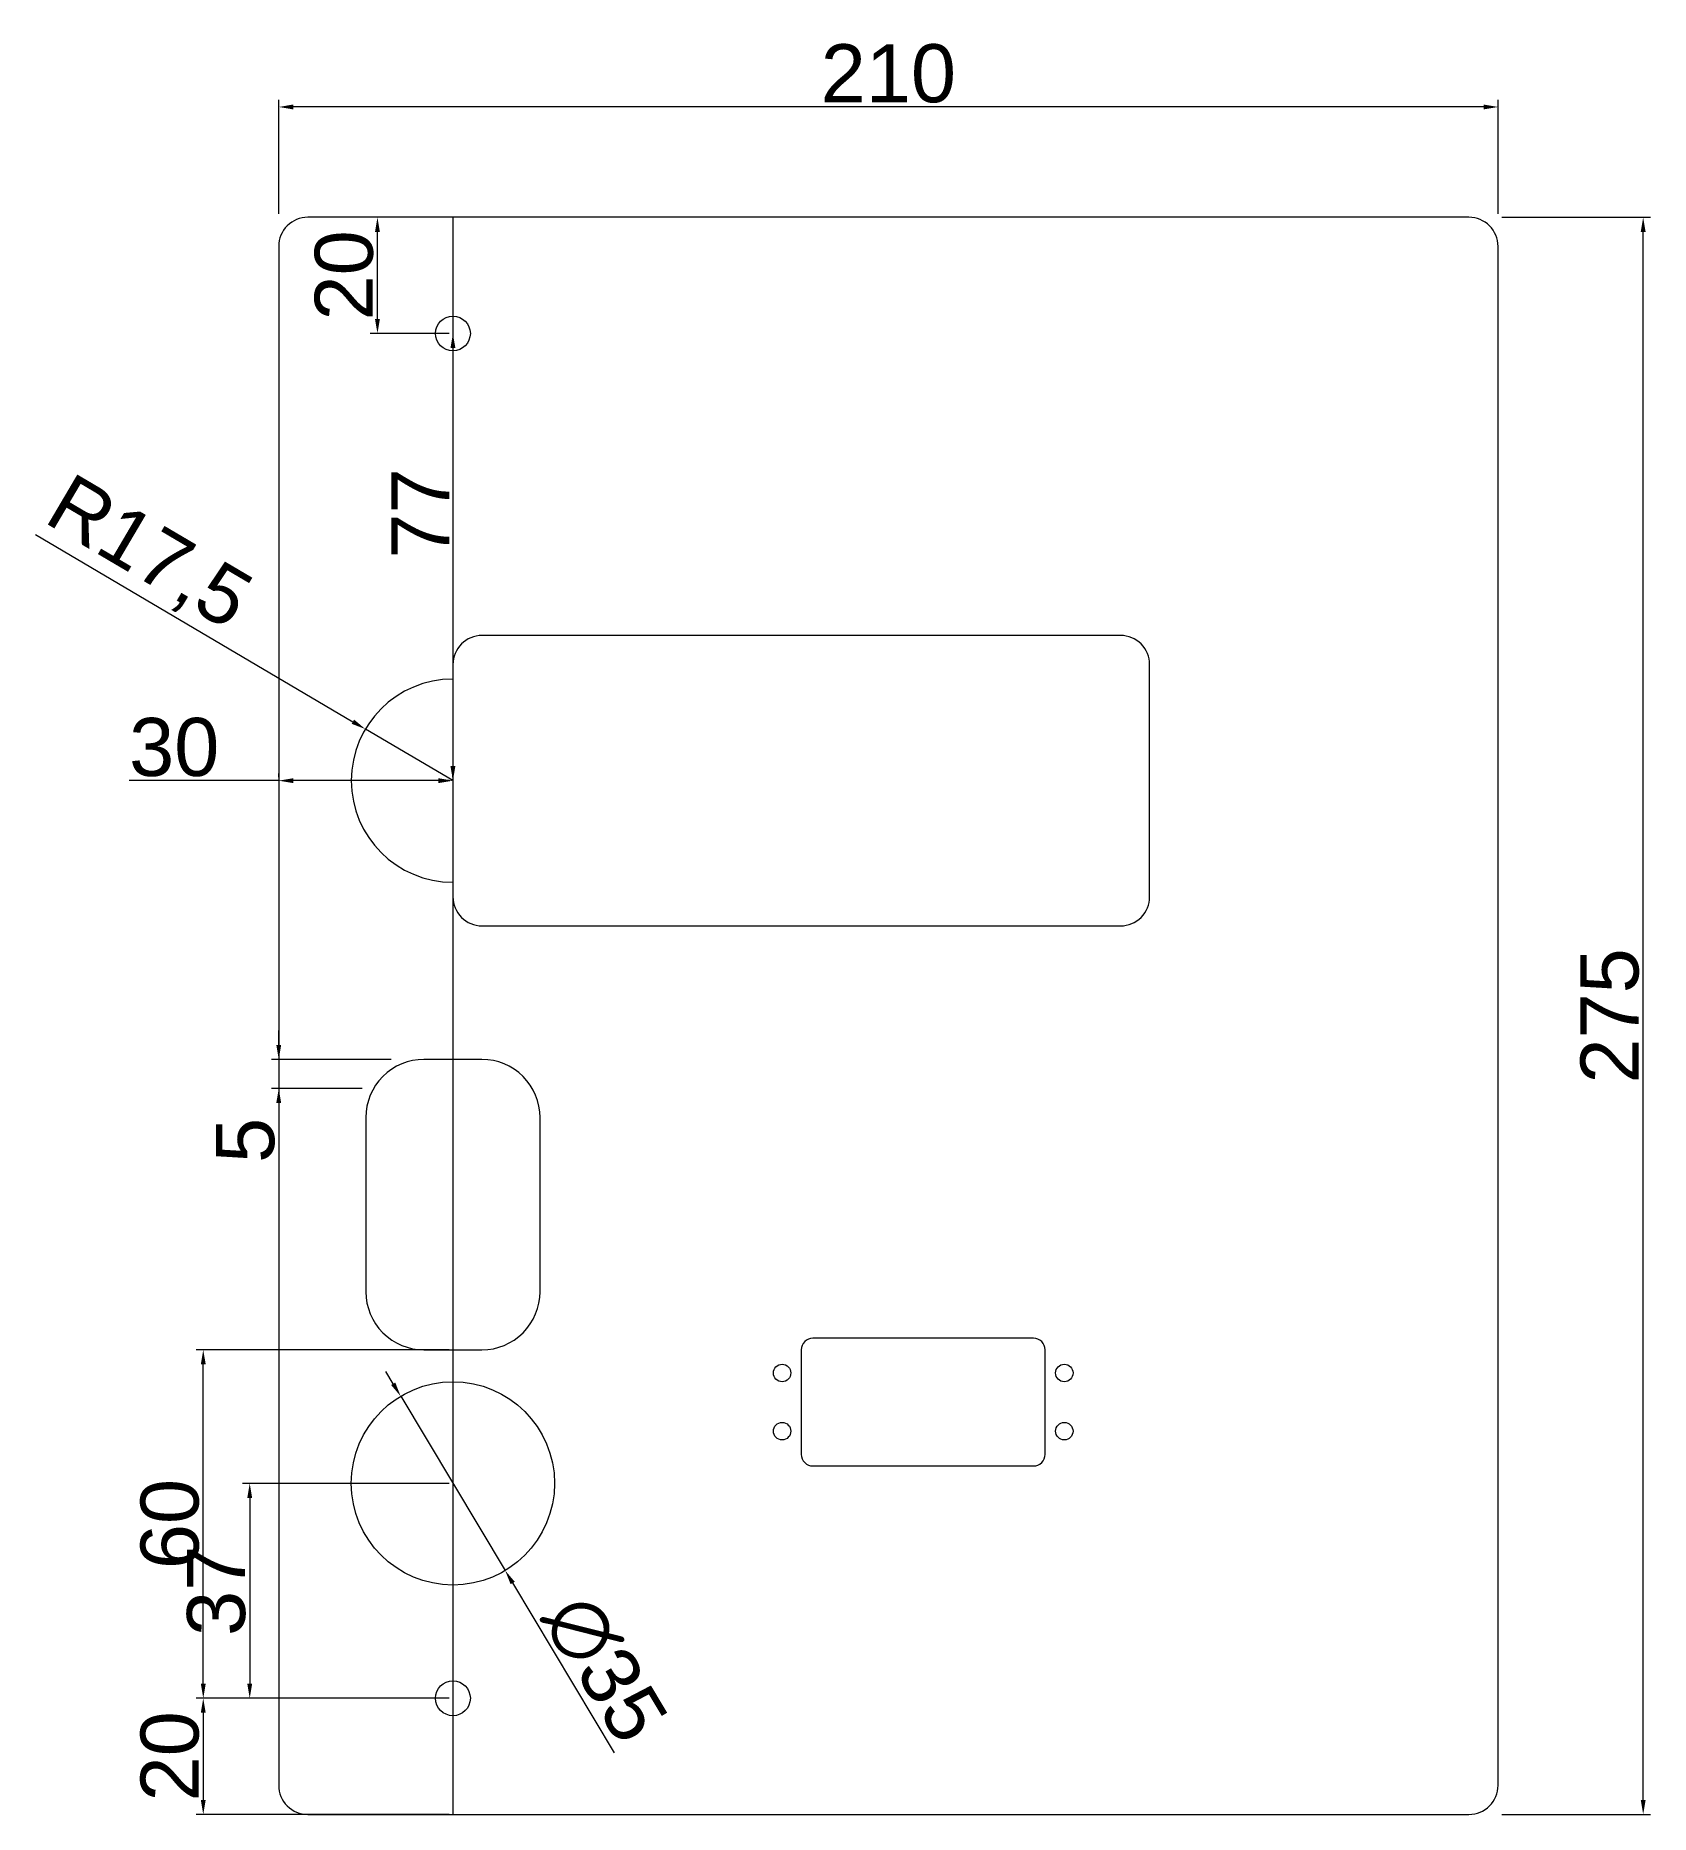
# Model space of a CAD drawing. Header units: millimetres. Extents: x -42 to 236, y 0 to 306.
import ezdxf

# ---------------------------------------------------------------- set-up
doc = ezdxf.new("R2010")
doc.units = ezdxf.units.MM
doc.styles.get("Standard").update_dxf_attribs({"font": 'arial.ttf', "height": 10})
doc.dimstyles.new('ISO-25', dxfattribs={"dimtxt": 2.5, "dimasz": 2.5, "dimexe": 1.25, "dimexo": 0.625, "dimtad": 1, "dimtxsty": 'Standard', "dimcen": 2.5, "dimadec": 0, "dimazin": 0, "dimtfac": 1, "dimtmove": 0, "dimatfit": 3, "dimfxl": 1, "dimarcsym": 0})

# ---------------------------------------------------------------- blocks, each defined once
blk = doc.blocks.new('*D5')
at = {"color": 0, "lineweight": -2, "transparency": 16777216}
for p, q in [((0, 275.62), (0, 295.25)), ((210, 275.62), (210, 295.25)), ((207.5, 294), (2.5, 294))]:
    blk.add_line(p, q, dxfattribs=at)
at = {"color": 0, "transparency": 16777216}
for points in [[(2.5, 294.42), (2.5, 293.58), (0, 294)], [(207.5, 294.42), (207.5, 293.58), (210, 294)]]:
    blk.add_solid(points, dxfattribs=at)
at = {"layer": 'Defpoints', "color": 0, "transparency": 16777216}
for p in [(0, 294), (0, 275), (210, 275)]:
    blk.add_point(p, dxfattribs=at)
at = {"color": 0, "transparency": 16777216, "insert": (105, 299.73), "char_height": 10, "attachment_point": 5}
blk.add_mtext('210', dxfattribs=at)
blk = doc.blocks.new('*D6')
at = {"color": 0, "lineweight": -2, "transparency": 16777216}
for p, q in [((210.63, 275), (236.25, 275)), ((235, 2.5), (235, 272.5)), ((210.63, 0), (236.25, 0))]:
    blk.add_line(p, q, dxfattribs=at)
at = {"color": 0, "transparency": 16777216}
for points in [[(234.58, 272.5), (235.42, 272.5), (235, 275)], [(234.58, 2.5), (235.42, 2.5), (235, 0)]]:
    blk.add_solid(points, dxfattribs=at)
at = {"layer": 'Defpoints', "color": 0, "transparency": 16777216}
for p in [(210, 275), (235, 275), (210, 0)]:
    blk.add_point(p, dxfattribs=at)
at = {"color": 0, "transparency": 16777216, "insert": (229.27, 137.5), "char_height": 10, "attachment_point": 5, "rotation": 90}
blk.add_mtext('275', dxfattribs=at)
blk = doc.blocks.new('*D7')
at = {"color": 0, "lineweight": -2, "transparency": 16777216}
for p, q in [((19.71, 74.15), (18.42, 76.29)), ((21, 72.01), (39, 41.99)), ((57.82, 10.63), (40.29, 39.85))]:
    blk.add_line(p, q, dxfattribs=at)
at = {"color": 0, "transparency": 16777216}
for points in [[(20.07, 74.36), (19.35, 73.94), (21, 72.01)], [(40.65, 40.06), (39.93, 39.64), (39, 41.99)]]:
    blk.add_solid(points, dxfattribs=at)
at = {"layer": 'Defpoints', "color": 0, "transparency": 16777216}
for p in [(21, 72.01), (39, 41.99)]:
    blk.add_point(p, dxfattribs=at)
at = {"color": 0, "transparency": 16777216, "insert": (56.15, 25.09), "char_height": 10, "attachment_point": 5, "rotation": 300.9638}
blk.add_mtext('∅35', dxfattribs=at)
blk = doc.blocks.new('*D8')
at = {"color": 0, "lineweight": -2, "transparency": 16777216}
for p, q in [((0, 132.5), (0, 135)), ((19.38, 130), (-1.25, 130)), ((0, 130), (0, 125)), ((14.38, 125), (-1.25, 125)), ((0, 122.5), (0, 112.12))]:
    blk.add_line(p, q, dxfattribs=at)
at = {"color": 0, "transparency": 16777216}
for points in [[(-0.42, 132.5), (0.42, 132.5), (0, 130)], [(-0.42, 122.5), (0.42, 122.5), (0, 125)]]:
    blk.add_solid(points, dxfattribs=at)
at = {"layer": 'Defpoints', "color": 0, "transparency": 16777216}
for p in [(20, 130), (0, 125), (15, 125)]:
    blk.add_point(p, dxfattribs=at)
at = {"color": 0, "transparency": 16777216, "insert": (-5.71, 116.06), "char_height": 10, "attachment_point": 5, "rotation": 90}
blk.add_mtext('5', dxfattribs=at)
blk = doc.blocks.new('*D10')
at = {"color": 0, "lineweight": -2, "transparency": 16777216}
for p, q in [((29.38, 80), (-14.25, 80)), ((-13, 22.5), (-13, 77.5)), ((29.38, 20), (-14.25, 20))]:
    blk.add_line(p, q, dxfattribs=at)
at = {"color": 0, "transparency": 16777216}
for points in [[(-13.42, 77.5), (-12.58, 77.5), (-13, 80)], [(-13.42, 22.5), (-12.58, 22.5), (-13, 20)]]:
    blk.add_solid(points, dxfattribs=at)
at = {"layer": 'Defpoints', "color": 0, "transparency": 16777216}
for p in [(-13, 80), (30, 80), (30, 20)]:
    blk.add_point(p, dxfattribs=at)
at = {"color": 0, "transparency": 16777216, "insert": (-18.73, 50), "char_height": 10, "attachment_point": 5, "rotation": 90}
blk.add_mtext('60', dxfattribs=at)
blk = doc.blocks.new('*D14')
at = {"color": 0, "lineweight": -2, "transparency": 16777216}
for p, q in [((0, 178), (-25.77, 178)), ((0, 178.62), (0, 179.25)), ((27.5, 178), (2.5, 178)), ((30, 178.62), (30, 179.25))]:
    blk.add_line(p, q, dxfattribs=at)
at = {"color": 0, "transparency": 16777216}
for points in [[(2.5, 178.42), (2.5, 177.58), (0, 178)], [(27.5, 178.42), (27.5, 177.58), (30, 178)]]:
    blk.add_solid(points, dxfattribs=at)
at = {"layer": 'Defpoints', "color": 0, "transparency": 16777216}
for p in [(0, 178), (0, 178), (30, 178)]:
    blk.add_point(p, dxfattribs=at)
at = {"color": 0, "transparency": 16777216, "insert": (-18, 183.73), "char_height": 10, "attachment_point": 5}
blk.add_mtext('30', dxfattribs=at)
blk = doc.blocks.new('*D18')
at = {"color": 0, "lineweight": -2, "transparency": 16777216}
for p, q in [((29.38, 255), (28.75, 255)), ((30, 252.5), (30, 180.5)), ((29.38, 178), (28.75, 178))]:
    blk.add_line(p, q, dxfattribs=at)
at = {"color": 0, "transparency": 16777216}
for points in [[(29.58, 252.5), (30.42, 252.5), (30, 255)], [(29.58, 180.5), (30.42, 180.5), (30, 178)]]:
    blk.add_solid(points, dxfattribs=at)
at = {"layer": 'Defpoints', "color": 0, "transparency": 16777216}
for p in [(30, 255), (30, 178), (30, 178)]:
    blk.add_point(p, dxfattribs=at)
at = {"color": 0, "transparency": 16777216, "insert": (24.38, 224), "char_height": 10, "attachment_point": 5, "rotation": 90}
blk.add_mtext('77', dxfattribs=at)
blk = doc.blocks.new('*D25')
at = {"color": 0, "lineweight": -2, "transparency": 16777216}
for p, q in [((29.38, 275), (15.75, 275)), ((17, 257.5), (17, 272.5)), ((29.38, 255), (15.75, 255))]:
    blk.add_line(p, q, dxfattribs=at)
at = {"color": 0, "transparency": 16777216}
for points in [[(16.58, 272.5), (17.42, 272.5), (17, 275)], [(16.58, 257.5), (17.42, 257.5), (17, 255)]]:
    blk.add_solid(points, dxfattribs=at)
at = {"layer": 'Defpoints', "color": 0, "transparency": 16777216}
for p in [(17, 275), (30, 275), (30, 255)]:
    blk.add_point(p, dxfattribs=at)
at = {"color": 0, "transparency": 16777216, "insert": (11.27, 265), "char_height": 10, "attachment_point": 5, "rotation": 90}
blk.add_mtext('20', dxfattribs=at)
blk = doc.blocks.new('*D26')
at = {"color": 0, "lineweight": -2, "transparency": 16777216}
for p, q in [((-41.88, 220.36), (12.77, 188.15)), ((30, 178), (14.92, 186.88))]:
    blk.add_line(p, q, dxfattribs=at)
at = {"color": 0, "transparency": 16777216}
blk.add_solid([(12.98, 188.51), (12.56, 187.79), (14.92, 186.88)], dxfattribs=at)
at = {"layer": 'Defpoints', "color": 0, "transparency": 16777216}
for p in [(14.92, 186.88), (30, 178)]:
    blk.add_point(p, dxfattribs=at)
at = {"color": 0, "transparency": 16777216, "insert": (-22.63, 216.72), "char_height": 10, "attachment_point": 5, "rotation": 329.4898}
blk.add_mtext('R17,5', dxfattribs=at)
blk = doc.blocks.new('*D30')
at = {"color": 0, "lineweight": -2, "transparency": 16777216}
for p, q in [((29.38, 20), (-14.25, 20)), ((-13, 17.5), (-13, 2.5)), ((29.38, 0), (-14.25, 0))]:
    blk.add_line(p, q, dxfattribs=at)
at = {"color": 0, "transparency": 16777216}
for points in [[(-13.42, 17.5), (-12.58, 17.5), (-13, 20)], [(-13.42, 2.5), (-12.58, 2.5), (-13, 0)]]:
    blk.add_solid(points, dxfattribs=at)
at = {"layer": 'Defpoints', "color": 0, "transparency": 16777216}
for p in [(30, 20), (30, 0), (-13, 0)]:
    blk.add_point(p, dxfattribs=at)
at = {"color": 0, "transparency": 16777216, "insert": (-18.73, 10), "char_height": 10, "attachment_point": 5, "rotation": 90}
blk.add_mtext('20', dxfattribs=at)
blk = doc.blocks.new('*D31')
at = {"color": 0, "lineweight": -2, "transparency": 16777216}
for p, q in [((29.38, 57), (-6.25, 57)), ((-5, 54.5), (-5, 22.5)), ((29.38, 20), (-6.25, 20))]:
    blk.add_line(p, q, dxfattribs=at)
at = {"color": 0, "transparency": 16777216}
for points in [[(-5.42, 54.5), (-4.58, 54.5), (-5, 57)], [(-5.42, 22.5), (-4.58, 22.5), (-5, 20)]]:
    blk.add_solid(points, dxfattribs=at)
at = {"layer": 'Defpoints', "color": 0, "transparency": 16777216}
for p in [(30, 57), (-5, 20), (30, 20)]:
    blk.add_point(p, dxfattribs=at)
at = {"color": 0, "transparency": 16777216, "insert": (-10.73, 38.5), "char_height": 10, "attachment_point": 5, "rotation": 90}
blk.add_mtext('37', dxfattribs=at)

msp = doc.modelspace()

# ---------------------------------------------------------------- linework, layer by layer
msp.add_line((30, 275), (30, 0))
for points in [[(5, 0), (205, 0, 0.4142136), (210, 5), (210, 270, 0.4142136), (205, 275), (5, 275, 0.4142136), (0, 270), (0, 5, 0.4142136)], [(25, 80), (35, 80, 0.4142136), (45, 90), (45, 120, 0.4142136), (35, 130), (25, 130, 0.4142136), (15, 120), (15, 90, 0.4142136)], [(92, 60), (130, 60, 0.4142136), (132, 62), (132, 80, 0.4142136), (130, 82), (92, 82, 0.4142136), (90, 80), (90, 62, 0.4142136)]]:
    msp.add_lwpolyline(points, format="xyb", close=True)
msp.add_lwpolyline([(30, 160.5), (30, 158, 0.4142136), (35, 153), (145, 153, 0.4142136), (150, 158), (150, 198, 0.4142136), (145, 203), (35, 203, 0.4142136), (30, 198), (30, 195.5)], format="xyb")
for centre, radius in [((30, 255), 3), ((86.7, 76.009), 1.5), ((135.3, 76.009), 1.5), ((30, 57), 17.5), ((86.7, 65.991), 1.5), ((135.3, 65.991), 1.5), ((30, 20), 3)]:
    msp.add_circle(centre, radius)
msp.add_arc((30, 178), 17.5, 90, 270)

# ---------------------------------------------------------------- dimensions: what is measured, and where the dimension line sits
dim = msp.add_linear_dim(base=(0, 294), p1=(210, 275), p2=(0, 275), dimstyle='ISO-25')
dim.commit()
dim.dimension.update_dxf_attribs({"geometry": '*D5', "text_midpoint": (105, 299.731)})
for base, p1, p2, picture, middle in [((17, 275), (30, 255), (30, 275), '*D25', (11.269, 265)), ((235, 275), (210, 0), (210, 275), '*D6', (229.269, 137.5)), ((0, 125), (20, 130), (15, 125), '*D8', (-5.71, 116.06)), ((-13, 80), (30, 20), (30, 80), '*D10', (-18.731, 50)), ((-5, 20), (30, 57), (30, 20), '*D31', (-10.734, 38.5)), ((-13, 0), (30, 20), (30, 0), '*D30', (-18.731, 10))]:
    dim = msp.add_linear_dim(base=base, p1=p1, p2=p2, angle=90, dimstyle='ISO-25')
    dim.commit()
    dim.dimension.update_dxf_attribs({"geometry": picture, "text_midpoint": middle})
dim = msp.add_linear_dim(base=(30, 178), p1=(30, 255), p2=(30, 178), angle=90, dimstyle='ISO-25')
dim.commit()
dim.dimension.update_dxf_attribs({"geometry": '*D18', "text_midpoint": (30, 224), "dimtype": 160})
dim = msp.add_radius_dim(center=(30, 178), mpoint=(14.923, 186.885), dimstyle='ISO-25')
dim.commit()
dim.dimension.update_dxf_attribs({"geometry": '*D26', "text_midpoint": (-26, 211), "dimtype": 164})
dim = msp.add_linear_dim(base=(0, 178), p1=(30, 178), p2=(0, 178), dimstyle='ISO-25')
dim.commit()
dim.dimension.update_dxf_attribs({"geometry": '*D14', "text_midpoint": (-18, 178), "dimtype": 160})
dim = msp.add_diameter_dim_2p(p1=(20.996, 72.006), p2=(39.004, 41.994), dimstyle='ISO-25')
dim.commit()
dim.dimension.update_dxf_attribs({"geometry": '*D7', "text_midpoint": (51, 22), "dimtype": 163})

doc.saveas('drawing.dxf')
